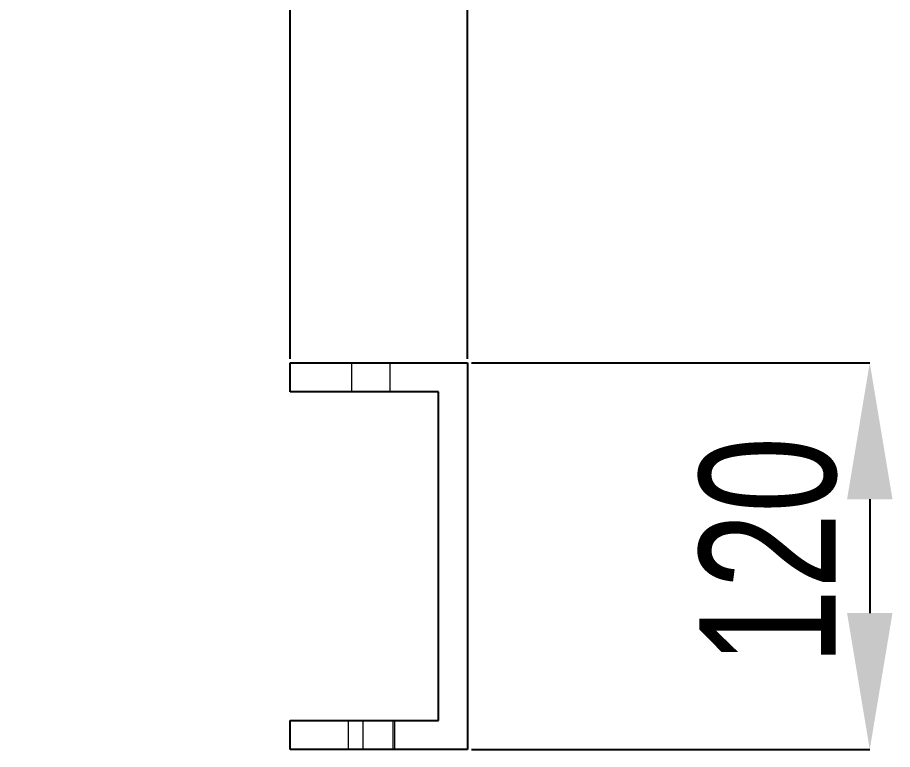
# Model space of a CAD drawing. Header units: millimetres. Extents: x 41 to 1868, y -696 to 319.
# Drawn here: x 1246.05 to 1259.63, y 255.27 to 266.63 of the extents above; entities that cross this region are included whole.
import ezdxf

# ---------------------------------------------------------------- set-up
doc = ezdxf.new("R2010")
doc.units = ezdxf.units.MM
doc.header["$PDSIZE"] = -1
doc.linetypes.add('HIDDEN', pattern=[1.905, 1.27, -0.635])
doc.layers.add('FORMAT', color=7, linetype='Continuous')
doc.styles.add('SLDTEXTSTYLE0', font='TXT', dxfattribs={"width": 0.75})
doc.dimstyles.new('SLDDIMSTYLE5', dxfattribs={"dimtxt": 2.116667, "dimasz": 2.116667, "dimexe": 0, "dimexo": 0.625, "dimgap": 0.529167, "dimtad": 1, "dimdec": 0, "dimlfac": 20, "dimrnd": 1e-09, "dimzin": 12, "dimtxsty": 'SLDTEXTSTYLE0', "dimsah": 1, "dimcen": 2.5, "dimazin": 3, "dimtfac": 1, "dimtdec": 0, "dimtmove": 0, "dimatfit": 0, "dimfrac": 2, "dimtzin": 12})

# ---------------------------------------------------------------- blocks, each defined once
blk = doc.blocks.new('*D762')
at = {"layer": 'Defpoints', "color": 0}
for p in [(1250.281, 267.489), (1250.281, 261.27), (1253.031, 261.27)]:
    blk.add_point(p, dxfattribs=at)
at = {"layer": 'FORMAT', "color": 0, "lineweight": -2}
for p, q in [((1248.164, 267.489), (1246.047, 267.489)), ((1250.281, 261.333), (1250.281, 267.489)), ((1253.031, 267.489), (1250.281, 267.489)), ((1253.031, 261.333), (1253.031, 267.489)), ((1255.147, 267.489), (1257.264, 267.489))]:
    blk.add_line(p, q, dxfattribs=at)
at = {"layer": 'FORMAT', "color": 0}
for points in [[(1248.164, 267.842), (1248.164, 267.136), (1250.281, 267.489)], [(1255.147, 267.842), (1255.147, 267.136), (1253.031, 267.489)]]:
    blk.add_solid(points, dxfattribs=at)
at = {"layer": 'FORMAT', "color": 0, "insert": (1251.656, 270.135), "char_height": 2.1167, "attachment_point": 2, "style": 'SLDTEXTSTYLE0'}
blk.add_mtext('\\A1;55', dxfattribs=at)
blk = doc.blocks.new('*D763')
at = {"layer": 'Defpoints', "color": 0}
for p in [(1253.031, 261.27), (1253.031, 255.27), (1259.277, 255.27)]:
    blk.add_point(p, dxfattribs=at)
at = {"layer": 'FORMAT', "color": 0, "lineweight": -2}
for p, q in [((1253.093, 261.27), (1259.277, 261.27)), ((1259.277, 259.154), (1259.277, 257.387)), ((1253.093, 255.27), (1259.277, 255.27))]:
    blk.add_line(p, q, dxfattribs=at)
at = {"layer": 'FORMAT', "color": 0}
for points in [[(1258.925, 259.154), (1259.63, 259.154), (1259.277, 261.27)], [(1258.925, 257.387), (1259.63, 257.387), (1259.277, 255.27)]]:
    blk.add_solid(points, dxfattribs=at)
at = {"layer": 'FORMAT', "color": 0, "insert": (1256.632, 258.352), "char_height": 2.1167, "attachment_point": 2, "rotation": 90, "style": 'SLDTEXTSTYLE0'}
blk.add_mtext('\\A1;120', dxfattribs=at)

msp = doc.modelspace()

# ---------------------------------------------------------------- linework, layer by layer
at = {"color": 7, "linetype": 'Continuous', "lineweight": 25}
for p, q in [((1250.2806, 260.8203), (1250.2806, 261.2703)), ((1250.2806, 261.2703), (1253.0306, 261.2703)), ((1253.0306, 261.2703), (1253.0306, 255.2703)), ((1252.5806, 260.8203), (1250.2806, 260.8203)), ((1252.5806, 255.7203), (1252.5806, 260.8203)), ((1250.2806, 255.7203), (1252.5806, 255.7203)), ((1250.2806, 255.2703), (1250.2806, 255.7203)), ((1253.0306, 255.2703), (1250.2806, 255.2703))]:
    msp.add_line(p, q, dxfattribs=at)
at = {"color": 7, "linetype": 'HIDDEN', "lineweight": 18}
for p, q in [((1251.2306, 261.2703), (1251.2306, 260.8203)), ((1251.8306, 260.8203), (1251.8306, 261.2703)), ((1251.1806, 255.7203), (1251.1806, 255.2703)), ((1251.4056, 255.7203), (1251.4056, 255.2703)), ((1251.8806, 255.2703), (1251.8806, 255.7203)), ((1251.9056, 255.2703), (1251.9056, 255.7203))]:
    msp.add_line(p, q, dxfattribs=at)

# ---------------------------------------------------------------- dimensions: what is measured, and where the dimension line sits
at = {"layer": 'FORMAT'}
dim = msp.add_linear_dim(base=(1250.2806, 267.4892), p1=(1253.0306, 261.2703), p2=(1250.2806, 261.2703), dimstyle='SLDDIMSTYLE5', dxfattribs=at)
dim.commit()
dim.dimension.update_dxf_attribs({"geometry": '*D762', "text_midpoint": (1251.6556, 267.4892), "dimtype": 160})
dim = msp.add_linear_dim(base=(1259.2774, 255.2703), p1=(1253.0306, 261.2703), p2=(1253.0306, 255.2703), angle=90, dimstyle='SLDDIMSTYLE5', dxfattribs=at)
dim.commit()
dim.dimension.update_dxf_attribs({"geometry": '*D763', "text_midpoint": (1259.2774, 258.3522), "dimtype": 160})

doc.saveas('drawing.dxf')
